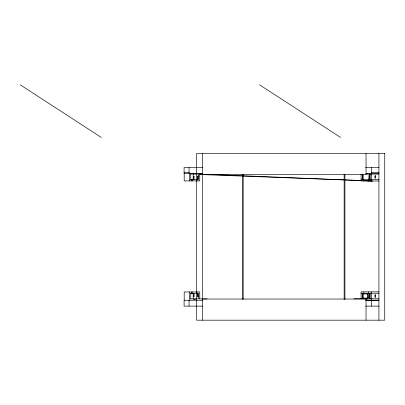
<?xml version="1.0" encoding="UTF-8"?>
<svg xmlns="http://www.w3.org/2000/svg" width="405" height="405" viewBox="0 0 405 405"><rect width="100%" height="100%" fill="white"/><g stroke="black" fill="none" stroke-linecap="round" stroke-linejoin="round"><path stroke-width="0.61" d="M193.808 298.87L193.803 299.563L195.205 299.563L195.205 298.87M202.606 167.523L184.093 167.523L184.093 173.386L202.606 173.386M365.649 167.523L378.928 167.523M371.329 172.697L378.928 172.697M365.771 173.386L378.928 173.386M190.441 173.998L198.359 173.998L198.359 179.536L190.441 179.536M199.371 173.998L202.809 173.998M366.201 174.079L378.928 174.079M189.373 180.924L189.373 172.616L184.194 172.616L184.194 180.924L199.756 180.924L199.756 173.998L202.444 174.611L366.029 174.611L366.029 153.454M362.121 174.763L363.042 174.763L363.042 178.934L362.121 178.934M198.85 176.084L197.716 176.084L197.716 179.536M361.088 179.618L378.928 179.618M378.928 181.005L361.088 181.005L361.088 174.079M378.928 291.863L361.088 291.863L361.088 298.789M361.088 293.25L378.928 293.25M190.441 293.331L198.359 293.331L198.359 298.87L190.441 298.87M362.121 293.934L367.983 293.934L367.983 298.105L362.121 298.105M198.85 296.784L197.716 296.784L197.716 293.331M353.859 298.789L378.928 298.789M199.371 298.87L207.077 298.87M202.444 299.032L366.029 299.032L366.029 320.188M366.044 299.482L366.96 299.482L366.96 298.789M365.715 300.176L378.928 300.176M202.652 300.257L184.093 300.257L184.093 306.119L202.606 306.119M365.771 300.257L378.928 300.257M365.649 306.119L378.928 306.119M202.444 174.611L372.438 181.005L364.242 180.67M199.756 173.998L202.905 174.125M208.58 174.358L361.721 180.569M259.549 84.812L340.463 137.361M20.25 84.812L101.164 137.361M193.808 173.998L193.803 173.305L195.205 173.305L195.205 173.998M378.928 153.454L378.928 320.188M371.329 167.523L371.329 181.005M371.329 291.863L371.329 300.176M371.329 300.257L371.329 306.119M368.591 179.618L368.591 181.005M368.591 291.863L368.591 293.25M367.821 293.934L367.821 298.105M366.96 173.386L366.96 174.079M363.827 179.618L363.827 181.005M363.827 291.863L363.827 293.25M363.042 293.934L363.042 298.105M362.88 174.763L362.88 178.934M362.88 293.934L362.88 298.105M362.46 174.079L362.46 179.618M362.46 293.25L362.46 298.789M344.918 174.297L344.918 299.346M344.139 174.297L344.139 299.346M243.182 174.297L243.182 299.346M242.403 174.297L242.403 299.346M202.444 153.454L202.444 320.188M199.756 298.87L199.756 291.944L184.194 291.944L184.194 300.257M197.934 176.084L197.934 179.536M197.934 293.331L197.934 296.784M196.977 179.536L196.977 180.924M196.977 291.944L196.977 293.331M193.934 179.536L193.934 176.084L193.717 179.536M193.934 293.331L193.934 296.784L193.717 293.331M193.185 173.998L193.185 179.536M193.185 293.331L193.185 298.87M192.152 179.536L192.152 180.924M192.152 291.944L192.152 293.331M191.798 179.536L191.798 180.924M191.798 291.944L191.798 293.331M190.765 173.998L190.765 179.536M190.765 293.331L190.765 298.87M189.373 291.944L189.373 300.257M189.044 167.523L189.044 173.386M189.044 300.257L189.044 306.119M374.964 176.722C375.303 182.22 375.44 171.735 374.964 176.722M374.964 295.893C375.303 301.406 375.445 290.876 374.964 295.893M384.75 153.454L196.622 153.454L196.622 320.188L384.75 320.188L384.75 153.454M369.203 174.763L369.041 178.934L369.203 174.763M369.203 293.934L369.041 298.105L369.203 293.934M369.952 179.618L369.952 174.079L369.937 179.618M369.952 298.789L369.952 293.25L369.937 298.789"/></g></svg>
